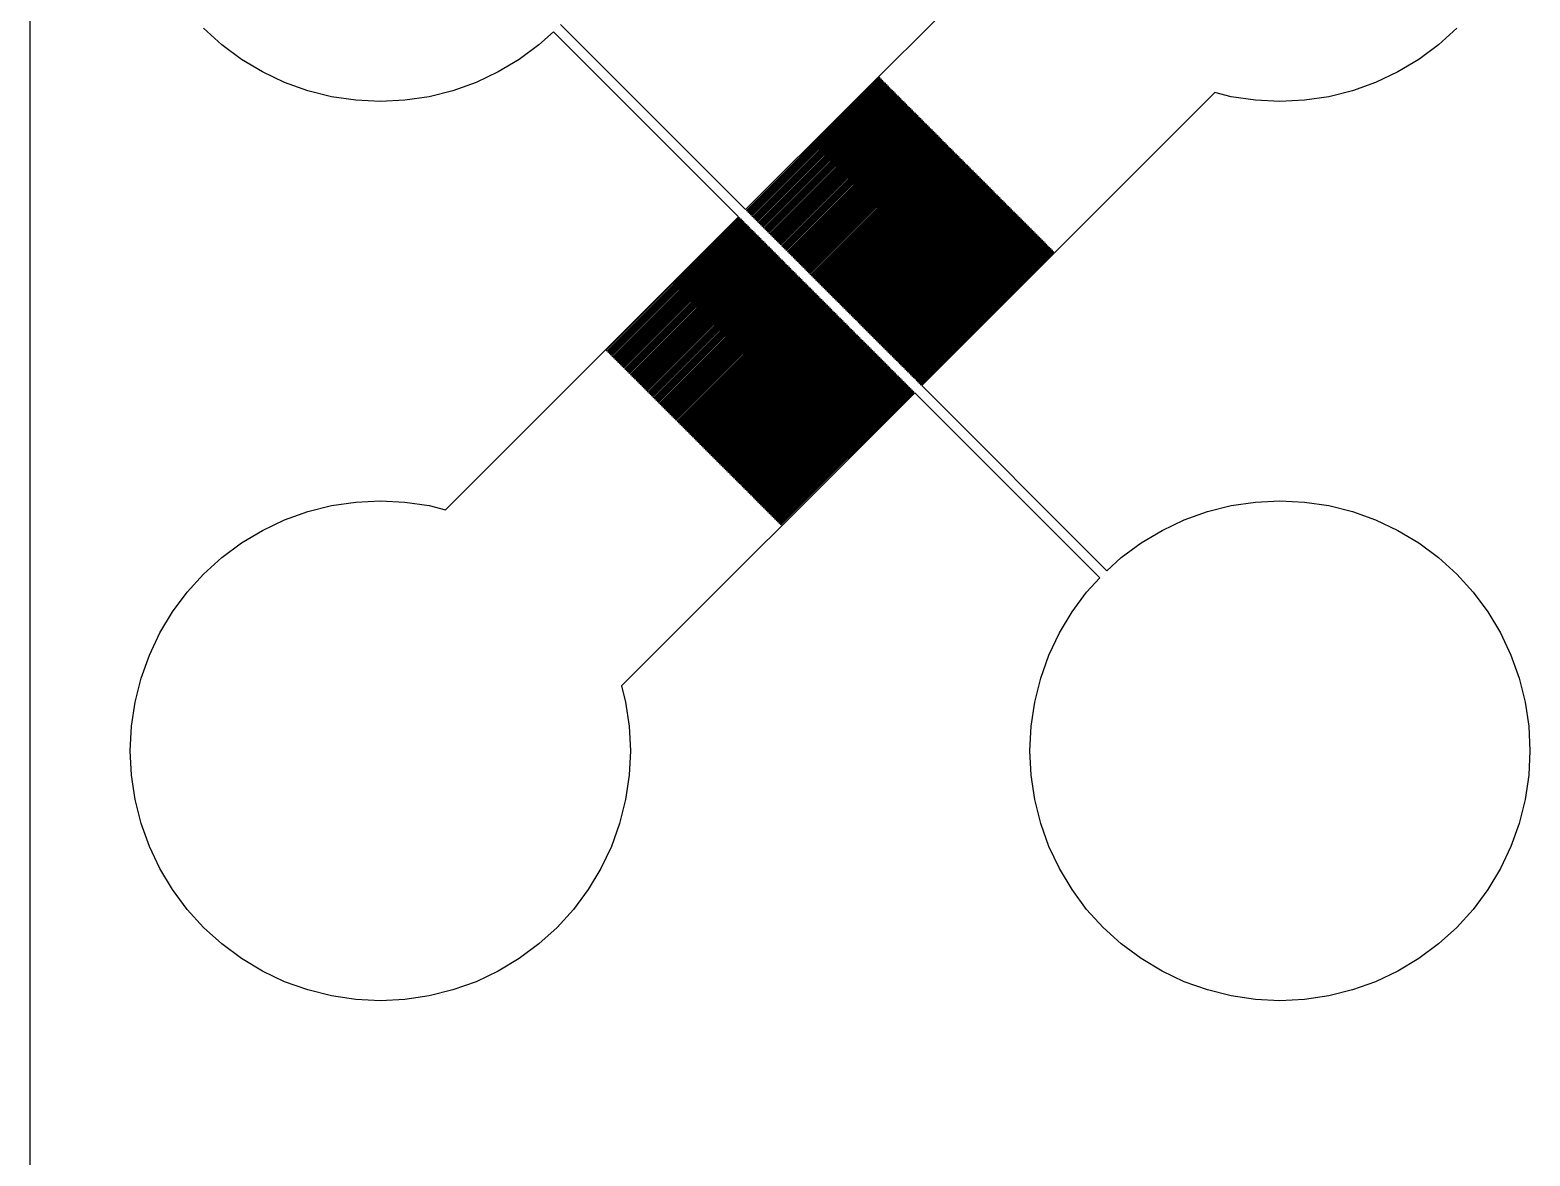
# Model space of a CAD drawing. Extents: x -16 to 132, y -40 to 113.
# Drawn here: x 1.02 to 16.36, y 37.27 to 48.79 of the extents above; entities that cross this region are included whole.
import ezdxf

# ---------------------------------------------------------------- set-up
doc = ezdxf.new("R2010")
doc.units = 0

msp = doc.modelspace()

# ---------------------------------------------------------------- linework, layer by layer
for p, q in [((1.0226, 72.6046), (1.0226, 1.0226)), ((8.33929, 46.9534), (11.3365, 49.9506)), ((2.98274, 48.6396), (2.79683, 48.8081)), ((6.37436, 48.7737), (6.22641, 48.6396)), ((8.267, 46.8811), (6.37436, 48.7737)), ((6.44667, 48.846), (8.33929, 46.9534)), ((15.6099, 48.8081), (15.424, 48.6396)), ((3.18425, 48.4902), (2.98274, 48.6396)), ((6.22641, 48.6396), (6.02489, 48.4902)), ((15.424, 48.6396), (15.2225, 48.4902)), ((3.39943, 48.3612), (3.18425, 48.4902)), ((6.02489, 48.4902), (5.80969, 48.3612)), ((15.2225, 48.4902), (15.0073, 48.3612)), ((3.62624, 48.2539), (3.39943, 48.3612)), ((5.80969, 48.3612), (5.58292, 48.2539)), ((15.0073, 48.3612), (14.7805, 48.2539)), ((3.86246, 48.1694), (3.62624, 48.2539)), ((4.1058, 48.1085), (3.86246, 48.1694)), ((5.34669, 48.1694), (5.10333, 48.1084)), ((5.58292, 48.2539), (5.34669, 48.1694)), ((9.70593, 48.3055), (8.34653, 46.9461)), ((8.35378, 46.9389), (9.71317, 48.2983)), ((9.72038, 48.2911), (8.36099, 46.9317)), ((8.36824, 46.9245), (9.72763, 48.2838)), ((9.73485, 48.2766), (8.37546, 46.9172)), ((8.38269, 46.91), (9.74208, 48.2694)), ((9.74931, 48.2621), (8.38992, 46.9028)), ((8.39716, 46.8955), (9.75655, 48.2549)), ((9.76376, 48.2477), (8.40437, 46.8883)), ((8.41162, 46.8811), (9.77101, 48.2405)), ((9.77823, 48.2332), (8.41884, 46.8739)), ((8.42607, 46.8666), (9.78546, 48.226)), ((9.79269, 48.2188), (8.4333, 46.8594)), ((8.44054, 46.8521), (9.79993, 48.2115)), ((9.80716, 48.2043), (8.44777, 46.8449)), ((8.455, 46.8377), (9.81438, 48.1971)), ((9.82162, 48.1898), (8.46222, 46.8305)), ((8.46947, 46.8232), (9.82886, 48.1826)), ((9.83609, 48.1754), (8.47668, 46.816)), ((8.48392, 46.8088), (9.84331, 48.1682)), ((9.85056, 48.1609), (8.49115, 46.8015)), ((9.71317, 48.2983), (9.70593, 48.3055)), ((9.72763, 48.2838), (9.72038, 48.2911)), ((9.74208, 48.2694), (9.73485, 48.2766)), ((9.75655, 48.2549), (9.74931, 48.2621)), ((9.77101, 48.2405), (9.76376, 48.2477)), ((9.78546, 48.226), (9.77823, 48.2332)), ((9.79993, 48.2115), (9.79269, 48.2188)), ((9.81438, 48.1971), (9.80716, 48.2043)), ((9.82886, 48.1826), (9.82162, 48.1898)), ((9.84331, 48.1682), (9.83609, 48.1754)), ((9.85777, 48.1537), (9.85056, 48.1609)), ((14.5443, 48.1694), (14.301, 48.1085)), ((14.7805, 48.2539), (14.5443, 48.1694)), ((4.35399, 48.0716), (4.1058, 48.1085)), ((4.60458, 48.0593), (4.35399, 48.0716)), ((4.85518, 48.0716), (4.60458, 48.0593)), ((5.10333, 48.1084), (4.85518, 48.0716)), ((8.49838, 46.7943), (9.85777, 48.1537)), ((9.86501, 48.1465), (8.50562, 46.7871)), ((8.51285, 46.7798), (9.87224, 48.1392)), ((9.87947, 48.132), (8.52008, 46.7726)), ((8.52731, 46.7654), (9.8867, 48.1248)), ((9.89394, 48.1175), (8.53455, 46.7581)), ((8.54176, 46.7509), (9.90115, 48.1103)), ((9.9084, 48.1031), (8.54901, 46.7437)), ((8.55623, 46.7365), (9.91562, 48.0959)), ((9.92285, 48.0886), (8.56346, 46.7292)), ((8.57069, 46.722), (9.93008, 48.0814)), ((9.93732, 48.0742), (8.57793, 46.7148)), ((8.58514, 46.7075), (9.94455, 48.0669)), ((9.95177, 48.0597), (8.59239, 46.7003)), ((8.59961, 46.6931), (9.95901, 48.0525)), ((9.96623, 48.0452), (8.60683, 46.6858)), ((8.61407, 46.6786), (9.97348, 48.038)), ((9.9807, 48.0308), (8.62129, 46.6714)), ((8.62854, 46.6641), (9.98795, 48.0235)), ((9.99516, 48.0163), (8.63577, 46.6569)), ((8.64301, 46.6497), (10.0024, 48.0091)), ((9.87224, 48.1392), (9.86501, 48.1465)), ((9.8867, 48.1248), (9.87947, 48.132)), ((9.90115, 48.1103), (9.89394, 48.1175)), ((9.91562, 48.0959), (9.9084, 48.1031)), ((9.93008, 48.0814), (9.92285, 48.0886)), ((9.94455, 48.0669), (9.93732, 48.0742)), ((9.95901, 48.0525), (9.95177, 48.0597)), ((9.97348, 48.038), (9.96623, 48.0452)), ((9.98795, 48.0235), (9.9807, 48.0308)), ((10.0024, 48.0091), (9.99516, 48.0163)), ((13.137, 48.1501), (10.1398, 45.1529)), ((13.3035, 48.1084), (13.137, 48.1501)), ((13.5516, 48.0716), (13.3035, 48.1084)), ((13.8022, 48.0593), (13.5516, 48.0716)), ((14.0528, 48.0716), (13.8022, 48.0593)), ((14.301, 48.1085), (14.0528, 48.0716)), ((10.0096, 48.0018), (8.65024, 46.6425)), ((8.65747, 46.6352), (10.0169, 47.9946)), ((10.0241, 47.9874), (8.66469, 46.628)), ((8.67194, 46.6208), (10.0313, 47.9801)), ((10.0385, 47.9729), (8.67915, 46.6135)), ((8.68639, 46.6063), (10.0458, 47.9657)), ((10.053, 47.9585), (8.69362, 46.5991)), ((8.70085, 46.5918), (10.0602, 47.9512)), ((10.0675, 47.944), (8.70808, 46.5846)), ((8.71532, 46.5774), (10.0747, 47.9368)), ((10.0819, 47.9296), (8.72253, 46.5701)), ((8.72978, 46.5629), (10.0892, 47.9223)), ((10.0964, 47.9151), (8.737, 46.5557)), ((8.74422, 46.5484), (10.1036, 47.9078)), ((10.1109, 47.9006), (8.75146, 46.5412)), ((8.75868, 46.534), (10.1181, 47.8934)), ((10.1253, 47.8862), (8.76593, 46.5268)), ((8.77315, 46.5195), (10.1326, 47.8789)), ((10.1398, 47.8717), (8.7804, 46.5123)), ((8.78761, 46.5051), (10.147, 47.8645)), ((10.1543, 47.8572), (8.79486, 46.4978)), ((8.80208, 46.4906), (10.1615, 47.85)), ((10.0169, 47.9946), (10.0096, 48.0018)), ((10.0313, 47.9801), (10.0241, 47.9874)), ((10.0458, 47.9657), (10.0385, 47.9729)), ((10.0602, 47.9512), (10.053, 47.9585)), ((10.0747, 47.9368), (10.0675, 47.944)), ((10.0892, 47.9223), (10.0819, 47.9296)), ((10.1036, 47.9078), (10.0964, 47.9151)), ((10.1181, 47.8934), (10.1109, 47.9006)), ((10.1326, 47.8789), (10.1253, 47.8862)), ((10.147, 47.8645), (10.1398, 47.8717)), ((10.1615, 47.85), (10.1543, 47.8572)), ((10.1687, 47.8428), (8.80933, 46.4834)), ((8.81654, 46.4762), (10.1759, 47.8355)), ((10.1832, 47.8283), (8.82378, 46.4689)), ((8.83101, 46.4617), (10.1904, 47.8211)), ((10.1976, 47.8138), (8.83824, 46.4545)), ((8.84546, 46.4472), (10.2048, 47.8066)), ((10.2121, 47.7994), (8.85271, 46.44)), ((8.85992, 46.4328), (10.2193, 47.7922)), ((10.2265, 47.7849), (8.86716, 46.4255)), ((8.87439, 46.4183), (10.2338, 47.7777)), ((10.241, 47.7705), (8.88161, 46.4111)), ((8.88885, 46.4038), (10.2482, 47.7632)), ((10.2555, 47.756), (8.89607, 46.3966)), ((8.90331, 46.3894), (10.2627, 47.7488)), ((10.2699, 47.7415), (8.91054, 46.3821)), ((8.91777, 46.3749), (10.2772, 47.7343)), ((10.2844, 47.7271), (8.925, 46.3677)), ((8.93224, 46.3604), (10.2916, 47.7198)), ((10.2989, 47.7126), (8.93947, 46.3532)), ((8.9467, 46.346), (10.3061, 47.7054)), ((10.3133, 47.6982), (8.95393, 46.3388)), ((10.1759, 47.8355), (10.1687, 47.8428)), ((10.1904, 47.8211), (10.1832, 47.8283)), ((10.2048, 47.8066), (10.1976, 47.8138)), ((10.2193, 47.7922), (10.2121, 47.7994)), ((10.2338, 47.7777), (10.2265, 47.7849)), ((10.2482, 47.7632), (10.241, 47.7705)), ((10.2627, 47.7488), (10.2555, 47.756)), ((10.2772, 47.7343), (10.2699, 47.7415)), ((10.2916, 47.7198), (10.2844, 47.7271)), ((10.3061, 47.7054), (10.2989, 47.7126)), ((10.3206, 47.6909), (10.3133, 47.6982)), ((8.96117, 46.3315), (10.3206, 47.6909)), ((10.3278, 47.6837), (8.96838, 46.3243)), ((8.97563, 46.3171), (10.335, 47.6765)), ((10.3422, 47.6692), (8.98285, 46.3098)), ((8.9901, 46.3026), (10.3495, 47.662)), ((10.3567, 47.6548), (8.99731, 46.2954)), ((9.00455, 46.2881), (10.3639, 47.6475)), ((10.3712, 47.6403), (9.01178, 46.2809)), ((9.019, 46.2737), (10.3784, 47.6331)), ((10.3856, 47.6259), (9.02623, 46.2664)), ((9.03346, 46.2592), (10.3929, 47.6186)), ((10.4001, 47.6114), (9.0407, 46.252)), ((9.04791, 46.2448), (10.4073, 47.6041)), ((10.4146, 47.5969), (9.05516, 46.2375)), ((9.06238, 46.2303), (10.4218, 47.5897)), ((10.429, 47.5824), (9.06963, 46.2231)), ((9.07686, 46.2158), (10.4362, 47.5752)), ((10.4435, 47.568), (9.08409, 46.2086)), ((9.09132, 46.2014), (10.4507, 47.5608)), ((10.4579, 47.5535), (9.09856, 46.1941)), ((9.10577, 46.1869), (10.4652, 47.5463)), ((10.335, 47.6765), (10.3278, 47.6837)), ((10.3495, 47.662), (10.3422, 47.6692)), ((10.3639, 47.6475), (10.3567, 47.6548)), ((10.3784, 47.6331), (10.3712, 47.6403)), ((10.3929, 47.6186), (10.3856, 47.6259)), ((10.4073, 47.6041), (10.4001, 47.6114)), ((10.4218, 47.5897), (10.4146, 47.5969)), ((10.4362, 47.5752), (10.429, 47.5824)), ((10.4507, 47.5608), (10.4435, 47.568)), ((10.4652, 47.5463), (10.4579, 47.5535)), ((10.4724, 47.5391), (9.11302, 46.1797)), ((9.12024, 46.1725), (10.4796, 47.5318)), ((10.4868, 47.5246), (9.12747, 46.1652)), ((9.1347, 46.158), (10.4941, 47.5174)), ((10.5013, 47.5101), (9.14194, 46.1508)), ((9.14915, 46.1435), (10.5085, 47.5029)), ((10.5158, 47.4957), (9.15639, 46.1363)), ((9.16362, 46.1291), (10.523, 47.4885)), ((10.5302, 47.4812), (9.17085, 46.1218)), ((9.17809, 46.1146), (10.5375, 47.474)), ((10.5447, 47.4668), (9.1853, 46.1074)), ((9.19255, 46.1001), (10.5519, 47.4595)), ((10.5592, 47.4523), (9.19977, 46.0929)), ((9.20702, 46.0857), (10.5664, 47.4451)), ((10.5736, 47.4378), (9.21423, 46.0784)), ((9.22148, 46.0712), (10.5809, 47.4306)), ((10.5881, 47.4234), (9.2287, 46.064)), ((9.23595, 46.0567), (10.5953, 47.4161)), ((10.6025, 47.4089), (9.24315, 46.0495)), ((9.2504, 46.0423), (10.6098, 47.4017)), ((10.617, 47.3945), (9.25761, 46.0351)), ((10.4796, 47.5318), (10.4724, 47.5391)), ((10.4941, 47.5174), (10.4868, 47.5246)), ((10.5085, 47.5029), (10.5013, 47.5101)), ((10.523, 47.4885), (10.5158, 47.4957)), ((10.5375, 47.474), (10.5302, 47.4812)), ((10.5519, 47.4595), (10.5447, 47.4668)), ((10.5664, 47.4451), (10.5592, 47.4523)), ((10.5809, 47.4306), (10.5736, 47.4378)), ((10.5953, 47.4161), (10.5881, 47.4234)), ((10.6098, 47.4017), (10.6025, 47.4089)), ((10.6242, 47.3872), (10.617, 47.3945)), ((9.26485, 46.0278), (10.6242, 47.3872)), ((10.6315, 47.38), (9.27208, 46.0206)), ((9.2793, 46.0134), (10.6387, 47.3728)), ((10.6459, 47.3655), (9.28653, 46.0061)), ((9.29376, 45.9989), (10.6532, 47.3583)), ((10.6604, 47.3511), (9.30099, 45.9917)), ((9.30823, 45.9845), (10.6676, 47.3438)), ((10.6749, 47.3366), (9.31546, 45.9772)), ((9.32269, 45.97), (10.6821, 47.3294)), ((10.6893, 47.3221), (9.32993, 45.9628)), ((9.33716, 45.9555), (10.6965, 47.3149)), ((10.7038, 47.3077), (9.34439, 45.9483)), ((9.35162, 45.9411), (10.711, 47.3005)), ((10.7182, 47.2932), (9.35886, 45.9338)), ((9.36607, 45.9266), (10.7255, 47.286)), ((10.7327, 47.2788), (9.37332, 45.9194)), ((9.38054, 45.9122), (10.7399, 47.2715)), ((10.7471, 47.2643), (9.38777, 45.9049)), ((9.395, 45.8977), (10.7544, 47.2571)), ((10.7616, 47.2498), (9.40224, 45.8905)), ((9.40945, 45.8832), (10.7688, 47.2426)), ((10.7761, 47.2354), (9.41669, 45.876)), ((10.6387, 47.3728), (10.6315, 47.38)), ((10.6532, 47.3583), (10.6459, 47.3655)), ((10.6676, 47.3438), (10.6604, 47.3511)), ((10.6821, 47.3294), (10.6749, 47.3366)), ((10.6965, 47.3149), (10.6893, 47.3221)), ((10.711, 47.3005), (10.7038, 47.3077)), ((10.7255, 47.286), (10.7182, 47.2932)), ((10.7399, 47.2715), (10.7327, 47.2788)), ((10.7544, 47.2571), (10.7471, 47.2643)), ((10.7688, 47.2426), (10.7616, 47.2498)), ((10.7833, 47.2282), (10.7761, 47.2354)), ((9.42392, 45.8688), (10.7833, 47.2282)), ((10.7905, 47.2209), (9.43115, 45.8615)), ((9.43839, 45.8543), (10.7978, 47.2137)), ((10.805, 47.2065), (9.4456, 45.8471)), ((9.45285, 45.8398), (10.8123, 47.1992)), ((10.8195, 47.192), (9.46007, 45.8326)), ((9.46732, 45.8254), (10.8267, 47.1848)), ((10.8339, 47.1775), (9.47453, 45.8181)), ((9.48178, 45.8109), (10.8412, 47.1703)), ((10.8484, 47.1631), (9.489, 45.8037)), ((9.49625, 45.7964), (10.8556, 47.1558)), ((10.8629, 47.1486), (9.50346, 45.7892)), ((9.51071, 45.782), (10.8701, 47.1414)), ((10.8773, 47.1342), (9.51793, 45.7748)), ((9.52516, 45.7675), (10.8845, 47.1269)), ((10.8918, 47.1197), (9.53239, 45.7603)), ((9.53963, 45.7531), (10.899, 47.1125)), ((10.9062, 47.1052), (9.54684, 45.7458)), ((9.55408, 45.7386), (10.9135, 47.098)), ((10.9207, 47.0908), (9.56131, 45.7314)), ((9.56853, 45.7241), (10.9279, 47.0835)), ((10.7978, 47.2137), (10.7905, 47.2209)), ((10.8123, 47.1992), (10.805, 47.2065)), ((10.8267, 47.1848), (10.8195, 47.192)), ((10.8412, 47.1703), (10.8339, 47.1775)), ((10.8556, 47.1558), (10.8484, 47.1631)), ((10.8701, 47.1414), (10.8629, 47.1486)), ((10.8845, 47.1269), (10.8773, 47.1342)), ((10.899, 47.1125), (10.8918, 47.1197)), ((10.9135, 47.098), (10.9062, 47.1052)), ((10.9279, 47.0835), (10.9207, 47.0908)), ((8.34653, 46.9461), (8.35378, 46.9389)), ((8.36099, 46.9317), (8.36824, 46.9245)), ((10.9352, 47.0763), (9.57578, 45.7169)), ((9.58299, 45.7097), (10.9424, 47.0691)), ((10.9496, 47.0618), (9.59023, 45.7025)), ((9.59746, 45.6952), (10.9569, 47.0546)), ((10.9641, 47.0474), (9.60471, 45.688)), ((9.61192, 45.6808), (10.9713, 47.0401)), ((10.9786, 47.0329), (9.61917, 45.6735)), ((9.62639, 45.6663), (10.9858, 47.0257)), ((10.993, 47.0184), (9.63364, 45.6591)), ((9.64085, 45.6518), (11.0002, 47.0112)), ((11.0075, 47.004), (9.64809, 45.6446)), ((9.65532, 45.6374), (11.0147, 46.9968)), ((11.0219, 46.9895), (9.66255, 45.6301)), ((9.66977, 45.6229), (11.0292, 46.9823)), ((11.0364, 46.9751), (9.67702, 45.6157)), ((9.68423, 45.6085), (11.0436, 46.9678)), ((11.0509, 46.9606), (9.69147, 45.6012)), ((9.6987, 45.594), (11.0581, 46.9534)), ((11.0653, 46.9462), (9.70592, 45.5867)), ((9.71317, 45.5795), (11.0726, 46.9389)), ((11.0798, 46.9317), (9.72038, 45.5723)), ((10.9424, 47.0691), (10.9352, 47.0763)), ((10.9569, 47.0546), (10.9496, 47.0618)), ((10.9713, 47.0401), (10.9641, 47.0474)), ((10.9858, 47.0257), (10.9786, 47.0329)), ((11.0002, 47.0112), (10.993, 47.0184)), ((11.0147, 46.9968), (11.0075, 47.004)), ((11.0292, 46.9823), (11.0219, 46.9895)), ((11.0436, 46.9678), (11.0364, 46.9751)), ((11.0581, 46.9534), (11.0509, 46.9606)), ((11.0726, 46.9389), (11.0653, 46.9462)), ((11.087, 46.9245), (11.0798, 46.9317)), ((5.26976, 43.8839), (8.267, 46.8811)), ((8.27425, 46.8738), (6.91486, 45.5145)), ((6.92207, 45.5072), (8.28146, 46.8666)), ((8.2887, 46.8594), (6.92931, 45.5)), ((6.93654, 45.4928), (8.29593, 46.8521)), ((8.30316, 46.8449), (6.94377, 45.4855)), ((6.95099, 45.4783), (8.31038, 46.8377)), ((8.31763, 46.8305), (6.95824, 45.4711)), ((6.96545, 45.4638), (8.32484, 46.8232)), ((8.33208, 46.816), (6.97269, 45.4566)), ((6.97992, 45.4494), (8.33931, 46.8088)), ((8.34653, 46.8015), (6.98715, 45.4422)), ((6.99437, 45.4349), (8.35376, 46.7943)), ((8.36099, 46.7871), (7.00162, 45.4277)), ((7.00883, 45.4205), (8.36823, 46.7799)), ((8.28146, 46.8666), (8.27425, 46.8738)), ((8.29593, 46.8521), (8.2887, 46.8594)), ((8.31038, 46.8377), (8.30316, 46.8449)), ((8.32484, 46.8232), (8.31763, 46.8305)), ((8.33931, 46.8088), (8.33208, 46.816)), ((8.35376, 46.7943), (8.34653, 46.8015)), ((8.36823, 46.7799), (8.36099, 46.7871)), ((8.37546, 46.9172), (8.38269, 46.91)), ((8.38992, 46.9028), (8.39716, 46.8955)), ((8.40437, 46.8883), (8.41162, 46.8811)), ((8.41884, 46.8739), (8.42607, 46.8666)), ((8.4333, 46.8594), (8.44054, 46.8521)), ((8.44777, 46.8449), (8.455, 46.8377)), ((8.46222, 46.8305), (8.46947, 46.8232)), ((8.47668, 46.816), (8.48392, 46.8088)), ((8.49115, 46.8015), (8.49838, 46.7943)), ((8.50562, 46.7871), (8.51285, 46.7798)), ((9.72762, 45.5651), (11.087, 46.9245)), ((11.0942, 46.9172), (9.73485, 45.5578)), ((9.74208, 45.5506), (11.1015, 46.91)), ((11.1087, 46.9028), (9.74931, 45.5434)), ((9.75655, 45.5361), (11.116, 46.8955)), ((11.1232, 46.8883), (9.76378, 45.5289)), ((9.77101, 45.5217), (11.1304, 46.8811)), ((11.1376, 46.8738), (9.77824, 45.5145)), ((9.78548, 45.5072), (11.1449, 46.8666)), ((11.1521, 46.8594), (9.79271, 45.5)), ((9.79994, 45.4928), (11.1593, 46.8521)), ((11.1665, 46.8449), (9.80716, 45.4855)), ((9.81439, 45.4783), (11.1738, 46.8377)), ((11.181, 46.8305), (9.82162, 45.4711)), ((9.82884, 45.4638), (11.1882, 46.8232)), ((11.1955, 46.816), (9.83609, 45.4566)), ((9.84331, 45.4494), (11.2027, 46.8088)), ((11.2099, 46.8015), (9.85054, 45.4421)), ((9.85777, 45.4349), (11.2172, 46.7943)), ((11.2244, 46.7871), (9.86501, 45.4277)), ((9.87224, 45.4204), (11.2316, 46.7798)), ((11.1015, 46.91), (11.0942, 46.9172)), ((11.116, 46.8955), (11.1087, 46.9028)), ((11.1304, 46.8811), (11.1232, 46.8883)), ((11.1449, 46.8666), (11.1376, 46.8738)), ((11.1593, 46.8521), (11.1521, 46.8594)), ((11.1738, 46.8377), (11.1665, 46.8449)), ((11.1882, 46.8232), (11.181, 46.8305)), ((11.2027, 46.8088), (11.1955, 46.816)), ((11.2172, 46.7943), (11.2099, 46.8015)), ((11.2316, 46.7798), (11.2244, 46.7871)), ((8.37546, 46.7726), (7.01607, 45.4132)), ((7.0233, 45.406), (8.38269, 46.7654)), ((8.38992, 46.7581), (7.03053, 45.3988)), ((7.03778, 45.3915), (8.39717, 46.7509)), ((8.40439, 46.7437), (7.045, 45.3843)), ((7.05223, 45.3771), (8.41162, 46.7365)), ((8.41885, 46.7292), (7.05946, 45.3698)), ((7.0667, 45.3626), (8.42609, 46.722)), ((8.4333, 46.7148), (7.07391, 45.3554)), ((7.08116, 45.3481), (8.44055, 46.7075)), ((8.44777, 46.7003), (7.08838, 45.3409)), ((7.09563, 45.3337), (8.45502, 46.6931)), ((8.46223, 46.6858), (7.10284, 45.3264)), ((7.11008, 45.3192), (8.46947, 46.6786)), ((8.4767, 46.6714), (7.11731, 45.312)), ((7.12454, 45.3048), (8.48392, 46.6642)), ((8.49115, 46.6569), (7.13176, 45.2975)), ((7.13899, 45.2903), (8.49838, 46.6497)), ((8.50562, 46.6425), (7.14622, 45.2831)), ((7.15346, 45.2758), (8.51285, 46.6352)), ((8.52008, 46.628), (7.16069, 45.2686)), ((8.38269, 46.7654), (8.37546, 46.7726)), ((8.39717, 46.7509), (8.38992, 46.7581)), ((8.41162, 46.7365), (8.40439, 46.7437)), ((8.42609, 46.722), (8.41885, 46.7292)), ((8.44055, 46.7075), (8.4333, 46.7148)), ((8.45502, 46.6931), (8.44777, 46.7003)), ((8.46947, 46.6786), (8.46223, 46.6858)), ((8.48392, 46.6642), (8.4767, 46.6714)), ((8.49838, 46.6497), (8.49115, 46.6569)), ((8.51285, 46.6352), (8.50562, 46.6425)), ((8.52008, 46.7726), (8.52731, 46.7654)), ((8.52731, 46.6208), (8.52008, 46.628)), ((8.53455, 46.7581), (8.54176, 46.7509)), ((8.54901, 46.7437), (8.55623, 46.7365)), ((8.56346, 46.7292), (8.57069, 46.722)), ((8.57793, 46.7148), (8.58514, 46.7075)), ((8.59239, 46.7003), (8.59961, 46.6931)), ((8.60683, 46.6858), (8.61407, 46.6786)), ((8.62129, 46.6714), (8.62854, 46.6641)), ((8.63577, 46.6569), (8.64301, 46.6497)), ((8.65024, 46.6425), (8.65747, 46.6352)), ((8.66469, 46.628), (8.67194, 46.6208)), ((11.2389, 46.7726), (9.87947, 45.4132)), ((9.88669, 45.406), (11.2461, 46.7654)), ((11.2533, 46.7581), (9.89394, 45.3987)), ((9.90115, 45.3915), (11.2606, 46.7509)), ((11.2678, 46.7437), (9.9084, 45.3843)), ((9.91562, 45.3771), (11.275, 46.7365)), ((11.2822, 46.7292), (9.92287, 45.3698)), ((9.93008, 45.3626), (11.2895, 46.722)), ((11.2967, 46.7148), (9.93733, 45.3554)), ((9.94455, 45.3481), (11.3039, 46.7075)), ((11.3112, 46.7003), (9.95177, 45.3409)), ((9.95901, 45.3337), (11.3184, 46.6931)), ((11.3256, 46.6858), (9.96623, 45.3264)), ((9.97348, 45.3192), (11.3329, 46.6786)), ((11.3401, 46.6714), (9.9807, 45.312)), ((9.98793, 45.3047), (11.3473, 46.6642)), ((11.3546, 46.6569), (9.99516, 45.2975)), ((10.0024, 45.2903), (11.3618, 46.6497)), ((11.369, 46.6425), (10.0096, 45.2831)), ((10.0169, 45.2758), (11.3763, 46.6352)), ((11.3835, 46.628), (10.0241, 45.2686)), ((11.2461, 46.7654), (11.2389, 46.7726)), ((11.2606, 46.7509), (11.2533, 46.7581)), ((11.275, 46.7365), (11.2678, 46.7437)), ((11.2895, 46.722), (11.2822, 46.7292)), ((11.3039, 46.7075), (11.2967, 46.7148)), ((11.3184, 46.6931), (11.3112, 46.7003)), ((11.3329, 46.6786), (11.3256, 46.6858)), ((11.3473, 46.6642), (11.3401, 46.6714)), ((11.3618, 46.6497), (11.3546, 46.6569)), ((11.3763, 46.6352), (11.369, 46.6425)), ((11.3907, 46.6208), (11.3835, 46.628)), ((7.16792, 45.2614), (8.52731, 46.6208)), ((8.53455, 46.6135), (7.17516, 45.2542)), ((7.18239, 45.2469), (8.54178, 46.6063)), ((8.54901, 46.5991), (7.18962, 45.2397)), ((7.19685, 45.2324), (8.55624, 46.5918)), ((8.56348, 46.5846), (7.20409, 45.2252)), ((7.2113, 45.218), (8.57069, 46.5774)), ((8.57794, 46.5701), (7.21855, 45.2108)), ((7.22577, 45.2035), (8.58516, 46.5629)), ((8.59239, 46.5557), (7.233, 45.1963)), ((7.24023, 45.1891), (8.59962, 46.5484)), ((8.60686, 46.5412), (7.24747, 45.1818)), ((7.25468, 45.1746), (8.61407, 46.534)), ((8.62131, 46.5268), (7.26193, 45.1674)), ((7.26915, 45.1602), (8.62854, 46.5195)), ((8.63577, 46.5123), (7.27638, 45.1529)), ((7.28362, 45.1457), (8.64301, 46.5051)), ((8.65022, 46.4978), (7.29083, 45.1385)), ((7.29808, 45.1312), (8.65747, 46.4906)), ((8.66469, 46.4834), (7.3053, 45.124)), ((7.31255, 45.1168), (8.67194, 46.4762)), ((8.67915, 46.4689), (7.31976, 45.1095)), ((8.54178, 46.6063), (8.53455, 46.6135)), ((8.55624, 46.5918), (8.54901, 46.5991)), ((8.57069, 46.5774), (8.56348, 46.5846)), ((8.58516, 46.5629), (8.57794, 46.5701)), ((8.59962, 46.5484), (8.59239, 46.5557)), ((8.61407, 46.534), (8.60686, 46.5412)), ((8.62854, 46.5195), (8.62131, 46.5268)), ((8.64301, 46.5051), (8.63577, 46.5123)), ((8.65747, 46.4906), (8.65022, 46.4978)), ((8.67194, 46.4762), (8.66469, 46.4834)), ((8.67915, 46.6135), (8.68639, 46.6063)), ((8.6864, 46.4617), (8.67915, 46.4689)), ((8.69362, 46.5991), (8.70085, 46.5918)), ((8.70808, 46.5846), (8.71532, 46.5774)), ((8.72253, 46.5701), (8.72978, 46.5629)), ((8.737, 46.5557), (8.74422, 46.5484)), ((8.75146, 46.5412), (8.75868, 46.534)), ((8.76593, 46.5268), (8.77315, 46.5195)), ((8.7804, 46.5123), (8.78761, 46.5051)), ((8.79486, 46.4978), (8.80208, 46.4906)), ((8.80933, 46.4834), (8.81654, 46.4762)), ((8.82378, 46.4689), (8.83101, 46.4617)), ((10.0313, 45.2614), (11.3907, 46.6208)), ((11.3979, 46.6135), (10.0385, 45.2541)), ((10.0458, 45.2469), (11.4052, 46.6063)), ((11.4124, 46.5991), (10.053, 45.2397)), ((10.0603, 45.2324), (11.4196, 46.5918)), ((11.4269, 46.5846), (10.0675, 45.2252)), ((10.0747, 45.218), (11.4341, 46.5774)), ((11.4413, 46.5701), (10.0819, 45.2108)), ((10.0892, 45.2035), (11.4485, 46.5629)), ((11.4558, 46.5557), (10.0964, 45.1963)), ((10.1036, 45.1891), (11.463, 46.5484)), ((11.4702, 46.5412), (10.1109, 45.1818)), ((10.1181, 45.1746), (11.4775, 46.534)), ((11.4847, 46.5268), (10.1253, 45.1674)), ((10.1325, 45.1601), (11.4919, 46.5195)), ((11.4052, 46.6063), (11.3979, 46.6135)), ((11.4196, 46.5918), (11.4124, 46.5991)), ((11.4341, 46.5774), (11.4269, 46.5846)), ((11.4485, 46.5629), (11.4413, 46.5701)), ((11.463, 46.5484), (11.4558, 46.5557)), ((11.4775, 46.534), (11.4702, 46.5412)), ((11.4919, 46.5195), (11.4847, 46.5268)), ((7.32701, 45.1023), (8.6864, 46.4617)), ((8.69362, 46.4545), (7.33423, 45.0951)), ((7.34148, 45.0878), (8.70087, 46.4472)), ((8.70808, 46.44), (7.34869, 45.0806)), ((7.35593, 45.0734), (8.71532, 46.4328)), ((8.72255, 46.4255), (7.36316, 45.0661)), ((7.37039, 45.0589), (8.72978, 46.4183)), ((8.73701, 46.4111), (7.37762, 45.0517)), ((7.38486, 45.0444), (8.74423, 46.4038)), ((8.75146, 46.3966), (7.39207, 45.0372)), ((7.39932, 45.03), (8.7587, 46.3894)), ((8.76593, 46.3821), (7.40654, 45.0228)), ((7.41376, 45.0155), (8.77315, 46.3749)), ((8.7804, 46.3677), (7.42101, 45.0083)), ((7.42822, 45.0011), (8.78761, 46.3605)), ((8.79485, 46.3532), (7.43546, 44.9939)), ((7.44269, 44.9866), (8.80208, 46.346)), ((8.80931, 46.3388), (7.44992, 44.9794)), ((7.45715, 44.9721), (8.81654, 46.3315)), ((8.82378, 46.3243), (7.46439, 44.9649)), ((7.47162, 44.9577), (8.83101, 46.3171)), ((8.70087, 46.4472), (8.69362, 46.4545)), ((8.71532, 46.4328), (8.70808, 46.44)), ((8.72978, 46.4183), (8.72255, 46.4255)), ((8.74423, 46.4038), (8.73701, 46.4111)), ((8.7587, 46.3894), (8.75146, 46.3966)), ((8.77315, 46.3749), (8.76593, 46.3821)), ((8.78761, 46.3605), (8.7804, 46.3677)), ((8.80208, 46.346), (8.79485, 46.3532)), ((8.81654, 46.3315), (8.80931, 46.3388)), ((8.83101, 46.3171), (8.82378, 46.3243)), ((8.83824, 46.4545), (8.84546, 46.4472)), ((8.85271, 46.44), (8.85992, 46.4328)), ((8.86716, 46.4255), (8.87439, 46.4183)), ((8.88161, 46.4111), (8.88885, 46.4038)), ((8.89607, 46.3966), (8.90331, 46.3894)), ((8.91054, 46.3821), (8.91777, 46.3749)), ((8.925, 46.3677), (8.93224, 46.3604)), ((8.93947, 46.3532), (8.9467, 46.346)), ((8.95393, 46.3388), (8.96117, 46.3315)), ((8.96838, 46.3243), (8.97563, 46.3171)), ((8.83826, 46.3098), (7.47887, 44.9505)), ((7.48608, 44.9432), (8.84547, 46.3026)), ((8.85271, 46.2954), (7.49332, 44.936)), ((7.50055, 44.9287), (8.85994, 46.2881)), ((8.86717, 46.2809), (7.50778, 44.9215)), ((7.515, 44.9143), (8.87439, 46.2737)), ((8.88162, 46.2664), (7.52225, 44.9071)), ((7.52946, 44.8998), (8.88885, 46.2592)), ((8.89607, 46.252), (7.5367, 44.8926)), ((7.54393, 44.8854), (8.90332, 46.2448)), ((8.91054, 46.2375), (7.55115, 44.8781)), ((7.5584, 44.8709), (8.91779, 46.2303)), ((8.925, 46.2231), (7.56561, 44.8637)), ((7.57285, 44.8565), (8.93224, 46.2159)), ((8.93947, 46.2086), (7.58008, 44.8492)), ((7.58731, 44.842), (8.9467, 46.2014)), ((8.95393, 46.1942), (7.59454, 44.8348)), ((7.60178, 44.8275), (8.96117, 46.1869)), ((8.9684, 46.1797), (7.60901, 44.8203)), ((7.61624, 44.8131), (8.97563, 46.1725)), ((8.98286, 46.1652), (7.62347, 44.8058)), ((8.84547, 46.3026), (8.83826, 46.3098)), ((8.85994, 46.2881), (8.85271, 46.2954)), ((8.87439, 46.2737), (8.86717, 46.2809)), ((8.88885, 46.2592), (8.88162, 46.2664)), ((8.90332, 46.2448), (8.89607, 46.252)), ((8.91779, 46.2303), (8.91054, 46.2375)), ((8.93224, 46.2159), (8.925, 46.2231)), ((8.9467, 46.2014), (8.93947, 46.2086)), ((8.96117, 46.1869), (8.95393, 46.1942)), ((8.97563, 46.1725), (8.9684, 46.1797)), ((8.98285, 46.3098), (8.9901, 46.3026)), ((8.9901, 46.158), (8.98286, 46.1652)), ((8.99731, 46.2954), (9.00455, 46.2881)), ((9.01178, 46.2809), (9.019, 46.2737)), ((9.02623, 46.2664), (9.03346, 46.2592)), ((9.0407, 46.252), (9.04791, 46.2448)), ((9.05516, 46.2375), (9.06238, 46.2303)), ((9.06963, 46.2231), (9.07686, 46.2158)), ((9.08409, 46.2086), (9.09132, 46.2014)), ((9.09856, 46.1941), (9.10577, 46.1869)), ((9.11302, 46.1797), (9.12024, 46.1725)), ((9.12747, 46.1652), (9.1347, 46.158)), ((7.63071, 44.7986), (8.9901, 46.158)), ((8.99733, 46.1507), (7.63794, 44.7914)), ((7.64517, 44.7841), (9.00456, 46.1435)), ((9.01178, 46.1363), (7.65239, 44.7769)), ((7.65964, 44.7697), (9.01901, 46.1291)), ((9.02625, 46.1218), (7.66685, 44.7625)), ((7.67407, 44.7552), (9.03346, 46.1146)), ((9.04071, 46.1074), (7.68132, 44.748)), ((7.68854, 44.7408), (9.04793, 46.1001)), ((9.05516, 46.0929), (7.69577, 44.7335)), ((7.703, 44.7263), (9.06239, 46.0857)), ((9.06963, 46.0785), (7.71024, 44.7191)), ((7.71745, 44.7118), (9.07684, 46.0712)), ((9.08409, 46.064), (7.7247, 44.7046)), ((7.73192, 44.6974), (9.09131, 46.0568)), ((9.09856, 46.0495), (7.73917, 44.6901)), ((7.74638, 44.6829), (9.10577, 46.0423)), ((9.11302, 46.0351), (7.75363, 44.6757)), ((7.76085, 44.6684), (9.12024, 46.0278)), ((9.12749, 46.0206), (7.7681, 44.6612)), ((7.77531, 44.654), (9.1347, 46.0134)), ((9.00456, 46.1435), (8.99733, 46.1507)), ((9.01901, 46.1291), (9.01178, 46.1363)), ((9.03346, 46.1146), (9.02625, 46.1218)), ((9.04793, 46.1001), (9.04071, 46.1074)), ((9.06239, 46.0857), (9.05516, 46.0929)), ((9.07684, 46.0712), (9.06963, 46.0785)), ((9.09131, 46.0568), (9.08409, 46.064)), ((9.10577, 46.0423), (9.09856, 46.0495)), ((9.12024, 46.0278), (9.11302, 46.0351)), ((9.1347, 46.0134), (9.12749, 46.0206)), ((9.14194, 46.1508), (9.14915, 46.1435)), ((9.15639, 46.1363), (9.16362, 46.1291)), ((9.17085, 46.1218), (9.17809, 46.1146)), ((9.1853, 46.1074), (9.19255, 46.1001)), ((9.19977, 46.0929), (9.20702, 46.0857)), ((9.21423, 46.0784), (9.22148, 46.0712)), ((9.2287, 46.064), (9.23595, 46.0567)), ((9.24315, 46.0495), (9.2504, 46.0423)), ((9.25761, 46.0351), (9.26485, 46.0278)), ((9.27208, 46.0206), (9.2793, 46.0134)), ((9.14195, 46.0061), (7.78256, 44.6467)), ((7.78978, 44.6395), (9.14917, 45.9989)), ((9.15639, 45.9917), (7.79701, 44.6323)), ((7.80424, 44.6251), (9.16364, 45.9844)), ((9.17084, 45.9772), (7.81145, 44.6178)), ((7.8187, 44.6106), (9.17809, 45.97)), ((9.1853, 45.9628), (7.82591, 44.6034)), ((7.83315, 44.5962), (9.19254, 45.9556)), ((9.19977, 45.9483), (7.84038, 44.5889)), ((7.84761, 44.5817), (9.207, 45.9411)), ((9.21423, 45.9338), (7.85484, 44.5744)), ((7.86208, 44.5672), (9.22147, 45.9266)), ((9.2287, 45.9194), (7.86931, 44.56)), ((7.87654, 44.5528), (9.23593, 45.9122)), ((9.24316, 45.9049), (7.88377, 44.5455)), ((7.89101, 44.5383), (9.2504, 45.8977)), ((9.25763, 45.8904), (7.89824, 44.5311)), ((7.90547, 44.5238), (9.26486, 45.8832)), ((9.27208, 45.876), (7.91269, 44.5166)), ((7.91994, 44.5094), (9.27931, 45.8688)), ((9.28654, 45.8615), (7.92715, 44.5022)), ((9.14917, 45.9989), (9.14195, 46.0061)), ((9.16364, 45.9844), (9.15639, 45.9917)), ((9.17809, 45.97), (9.17084, 45.9772)), ((9.19254, 45.9556), (9.1853, 45.9628)), ((9.207, 45.9411), (9.19977, 45.9483)), ((9.22147, 45.9266), (9.21423, 45.9338)), ((9.23593, 45.9122), (9.2287, 45.9194)), ((9.2504, 45.8977), (9.24316, 45.9049)), ((9.26486, 45.8832), (9.25763, 45.8904)), ((9.27931, 45.8688), (9.27208, 45.876)), ((9.28653, 46.0061), (9.29376, 45.9989)), ((9.29376, 45.8543), (9.28654, 45.8615)), ((9.30099, 45.9917), (9.30823, 45.9845)), ((9.31546, 45.9772), (9.32269, 45.97)), ((9.32993, 45.9628), (9.33716, 45.9555)), ((9.34439, 45.9483), (9.35162, 45.9411)), ((9.35886, 45.9338), (9.36607, 45.9266)), ((9.37332, 45.9194), (9.38054, 45.9122)), ((9.38777, 45.9049), (9.395, 45.8977)), ((9.40224, 45.8905), (9.40945, 45.8832)), ((9.41669, 45.876), (9.42392, 45.8688)), ((9.43115, 45.8615), (9.43839, 45.8543)), ((7.93439, 44.4949), (9.29376, 45.8543)), ((9.30101, 45.8471), (7.94162, 44.4877)), ((7.94884, 44.4805), (9.30823, 45.8398)), ((9.31546, 45.8326), (7.95607, 44.4732)), ((7.9633, 44.466), (9.32269, 45.8254)), ((9.32993, 45.8182), (7.97054, 44.4588)), ((7.97775, 44.4515), (9.33714, 45.8109)), ((9.34439, 45.8037), (7.985, 44.4443)), ((7.99222, 44.4371), (9.35161, 45.7965)), ((9.35886, 45.7892), (7.99947, 44.4298)), ((8.00668, 44.4226), (9.36607, 45.782)), ((9.37332, 45.7748), (8.01393, 44.4154)), ((8.02116, 44.4081), (9.38055, 45.7675)), ((9.38779, 45.7603), (8.0284, 44.4009)), ((8.03561, 44.3937), (9.395, 45.7531)), ((9.40225, 45.7458), (8.04286, 44.3864)), ((8.05008, 44.3792), (9.40947, 45.7386)), ((9.41669, 45.7314), (8.05731, 44.372)), ((8.06454, 44.3648), (9.42393, 45.7241)), ((9.43115, 45.7169), (8.07178, 44.3575)), ((8.07901, 44.3503), (9.4384, 45.7097)), ((9.44562, 45.7025), (8.08623, 44.3431)), ((9.30823, 45.8398), (9.30101, 45.8471)), ((9.32269, 45.8254), (9.31546, 45.8326)), ((9.33714, 45.8109), (9.32993, 45.8182)), ((9.35161, 45.7965), (9.34439, 45.8037)), ((9.36607, 45.782), (9.35886, 45.7892)), ((9.38055, 45.7675), (9.37332, 45.7748)), ((9.395, 45.7531), (9.38779, 45.7603)), ((9.40947, 45.7386), (9.40225, 45.7458)), ((9.42393, 45.7241), (9.41669, 45.7314)), ((9.4384, 45.7097), (9.43115, 45.7169)), ((9.4456, 45.8471), (9.45285, 45.8398)), ((9.45285, 45.6952), (9.44562, 45.7025)), ((9.46007, 45.8326), (9.46732, 45.8254)), ((9.47453, 45.8181), (9.48178, 45.8109)), ((9.489, 45.8037), (9.49625, 45.7964)), ((9.50346, 45.7892), (9.51071, 45.782)), ((9.51793, 45.7748), (9.52516, 45.7675)), ((9.53239, 45.7603), (9.53963, 45.7531)), ((9.54684, 45.7458), (9.55408, 45.7386)), ((9.56131, 45.7314), (9.56853, 45.7241)), ((9.57578, 45.7169), (9.58299, 45.7097)), ((9.59023, 45.7025), (9.59746, 45.6952)), ((8.09346, 44.3358), (9.45285, 45.6952)), ((9.46008, 45.688), (8.10069, 44.3286)), ((8.10793, 44.3214), (9.46732, 45.6808)), ((9.47453, 45.6735), (8.11514, 44.3141)), ((8.12239, 44.3069), (9.48178, 45.6663)), ((9.489, 45.6591), (8.12961, 44.2997)), ((8.13686, 44.2925), (9.49625, 45.6519)), ((9.50346, 45.6446), (8.14407, 44.2852)), ((8.15132, 44.278), (9.51071, 45.6374)), ((9.51793, 45.6301), (8.15854, 44.2708)), ((8.16579, 44.2635), (9.52518, 45.6229)), ((9.53239, 45.6157), (8.173, 44.2563)), ((8.18025, 44.2491), (9.53964, 45.6084)), ((9.54686, 45.6012), (8.18747, 44.2418)), ((8.1947, 44.2346), (9.55408, 45.594)), ((9.56133, 45.5867), (8.20193, 44.2274)), ((8.20915, 44.2201), (9.56854, 45.5795)), ((9.57578, 45.5723), (8.21638, 44.2129)), ((8.22362, 44.2057), (9.58301, 45.5651)), ((9.59024, 45.5578), (8.23085, 44.1985)), ((8.23807, 44.1912), (9.59746, 45.5506)), ((9.46732, 45.6808), (9.46008, 45.688)), ((9.48178, 45.6663), (9.47453, 45.6735)), ((9.49625, 45.6519), (9.489, 45.6591)), ((9.51071, 45.6374), (9.50346, 45.6446)), ((9.52518, 45.6229), (9.51793, 45.6301)), ((9.53964, 45.6084), (9.53239, 45.6157)), ((9.55408, 45.594), (9.54686, 45.6012)), ((9.56854, 45.5795), (9.56133, 45.5867)), ((9.58301, 45.5651), (9.57578, 45.5723)), ((9.59746, 45.5506), (9.59024, 45.5578)), ((9.60471, 45.688), (9.61192, 45.6808)), ((9.61917, 45.6735), (9.62639, 45.6663)), ((9.63364, 45.6591), (9.64085, 45.6518)), ((9.64809, 45.6446), (9.65532, 45.6374)), ((9.66255, 45.6301), (9.66977, 45.6229)), ((9.67702, 45.6157), (9.68423, 45.6085)), ((9.69147, 45.6012), (9.6987, 45.594)), ((9.70592, 45.5867), (9.71317, 45.5795)), ((9.72038, 45.5723), (9.72762, 45.5651)), ((9.73485, 45.5578), (9.74208, 45.5506)), ((6.91486, 45.5145), (6.92207, 45.5072)), ((6.92931, 45.5), (6.93654, 45.4928)), ((6.94377, 45.4855), (6.95099, 45.4783)), ((6.95824, 45.4711), (6.96545, 45.4638)), ((6.97269, 45.4566), (6.97992, 45.4494)), ((6.98715, 45.4422), (6.99437, 45.4349)), ((7.00162, 45.4277), (7.00883, 45.4205)), ((7.01607, 45.4132), (7.0233, 45.406)), ((7.03053, 45.3988), (7.03778, 45.3915)), ((9.60471, 45.5434), (8.24532, 44.184)), ((8.25253, 44.1768), (9.61192, 45.5361)), ((9.61917, 45.5289), (8.25978, 44.1695)), ((8.267, 44.1623), (9.62639, 45.5217)), ((9.63362, 45.5145), (8.27423, 44.1551)), ((8.28146, 44.1478), (9.64085, 45.5072)), ((9.64809, 45.5), (8.2887, 44.1406)), ((8.29593, 44.1334), (9.65532, 45.4928)), ((9.66255, 45.4855), (8.30316, 44.1261)), ((8.31039, 44.1189), (9.66978, 45.4783)), ((9.67702, 45.4711), (8.31763, 44.1117)), ((8.32486, 44.1044), (9.68425, 45.4638)), ((9.69147, 45.4566), (8.33209, 44.0972)), ((8.33931, 44.09), (9.6987, 45.4494)), ((9.70593, 45.4421), (8.34654, 44.0827)), ((8.35378, 44.0755), (9.71317, 45.4349)), ((9.7204, 45.4277), (8.36101, 44.0683)), ((8.36824, 44.0611), (9.72763, 45.4205)), ((9.73485, 45.4132), (8.37546, 44.0538)), ((8.38271, 44.0466), (9.7421, 45.406)), ((9.74931, 45.3988), (8.38992, 44.0394)), ((9.61192, 45.5361), (9.60471, 45.5434)), ((9.62639, 45.5217), (9.61917, 45.5289)), ((9.64085, 45.5072), (9.63362, 45.5145)), ((9.65532, 45.4928), (9.64809, 45.5)), ((9.66978, 45.4783), (9.66255, 45.4855)), ((9.68425, 45.4638), (9.67702, 45.4711)), ((9.6987, 45.4494), (9.69147, 45.4566)), ((9.71317, 45.4349), (9.70593, 45.4421)), ((9.72763, 45.4205), (9.7204, 45.4277)), ((9.7421, 45.406), (9.73485, 45.4132)), ((9.74931, 45.5434), (9.75655, 45.5361)), ((9.75655, 45.3915), (9.74931, 45.3988)), ((9.76378, 45.5289), (9.77101, 45.5217)), ((9.77824, 45.5145), (9.78548, 45.5072)), ((9.79271, 45.5), (9.79994, 45.4928)), ((9.80716, 45.4855), (9.81439, 45.4783)), ((9.82162, 45.4711), (9.82884, 45.4638)), ((9.83609, 45.4566), (9.84331, 45.4494)), ((9.85054, 45.4421), (9.85777, 45.4349)), ((9.86501, 45.4277), (9.87224, 45.4204)), ((9.87947, 45.4132), (9.88669, 45.406)), ((9.89394, 45.3987), (9.90115, 45.3915)), ((7.045, 45.3843), (7.05223, 45.3771)), ((7.05946, 45.3698), (7.0667, 45.3626)), ((7.07391, 45.3554), (7.08116, 45.3481)), ((7.08838, 45.3409), (7.09563, 45.3337)), ((7.10284, 45.3264), (7.11008, 45.3192)), ((7.11731, 45.312), (7.12454, 45.3048)), ((7.13176, 45.2975), (7.13899, 45.2903)), ((7.14622, 45.2831), (7.15346, 45.2758)), ((7.16069, 45.2686), (7.16792, 45.2614)), ((7.17516, 45.2542), (7.18239, 45.2469)), ((8.39716, 44.0322), (9.75655, 45.3915)), ((9.76378, 45.3843), (8.40439, 44.0249)), ((8.41162, 44.0177), (9.77101, 45.3771)), ((9.77823, 45.3698), (8.41884, 44.0105)), ((8.42609, 44.0032), (9.78548, 45.3626)), ((9.79269, 45.3554), (8.4333, 43.996)), ((8.44055, 43.9888), (9.79994, 45.3481)), ((9.80717, 45.3409), (8.44778, 43.9815)), ((8.45502, 43.9743), (9.81439, 45.3337)), ((9.82164, 45.3264), (8.46225, 43.9671)), ((8.46948, 43.9598), (9.82886, 45.3192)), ((9.83609, 45.312), (8.4767, 43.9526)), ((8.48393, 43.9454), (9.84332, 45.3047)), ((9.85056, 45.2975), (8.49117, 43.9381)), ((8.49838, 43.9309), (9.85777, 45.2903)), ((9.86502, 45.2831), (8.50563, 43.9237)), ((8.51285, 43.9164), (9.87224, 45.2758)), ((9.87947, 45.2686), (8.52008, 43.9092)), ((8.52731, 43.902), (9.8867, 45.2614)), ((9.89394, 45.2542), (8.53455, 43.8948)), ((8.54178, 43.8875), (9.90117, 45.2469)), ((9.77101, 45.3771), (9.76378, 45.3843)), ((9.78548, 45.3626), (9.77823, 45.3698)), ((9.79994, 45.3481), (9.79269, 45.3554)), ((9.81439, 45.3337), (9.80717, 45.3409)), ((9.82886, 45.3192), (9.82164, 45.3264)), ((9.84332, 45.3047), (9.83609, 45.312)), ((9.85777, 45.2903), (9.85056, 45.2975)), ((9.87224, 45.2758), (9.86502, 45.2831)), ((9.8867, 45.2614), (9.87947, 45.2686)), ((9.90117, 45.2469), (9.89394, 45.2542)), ((9.9084, 45.3843), (9.91562, 45.3771)), ((9.92287, 45.3698), (9.93008, 45.3626)), ((9.93733, 45.3554), (9.94455, 45.3481)), ((9.95177, 45.3409), (9.95901, 45.3337)), ((9.96623, 45.3264), (9.97348, 45.3192)), ((9.9807, 45.312), (9.98793, 45.3047)), ((9.99516, 45.2975), (10.0024, 45.2903)), ((10.0096, 45.2831), (10.0169, 45.2758)), ((10.0241, 45.2686), (10.0313, 45.2614)), ((10.0385, 45.2541), (10.0458, 45.2469)), ((7.18962, 45.2397), (7.19685, 45.2324)), ((7.20409, 45.2252), (7.2113, 45.218)), ((7.21855, 45.2108), (7.22577, 45.2035)), ((7.233, 45.1963), (7.24023, 45.1891)), ((7.24747, 45.1818), (7.25468, 45.1746)), ((7.26193, 45.1674), (7.26915, 45.1602)), ((7.27638, 45.1529), (7.28362, 45.1457)), ((7.29083, 45.1385), (7.29808, 45.1312)), ((7.3053, 45.124), (7.31255, 45.1168)), ((7.31976, 45.1095), (7.32701, 45.1023)), ((7.33423, 45.0951), (7.34148, 45.0878)), ((9.9084, 45.2397), (8.54901, 43.8803)), ((8.55623, 43.8731), (9.91562, 45.2325)), ((9.92287, 45.2252), (8.56348, 43.8658)), ((8.57069, 43.8586), (9.93008, 45.218)), ((9.93733, 45.2108), (8.57794, 43.8514)), ((8.58516, 43.8441), (9.94455, 45.2035)), ((9.95178, 45.1963), (8.59241, 43.8369)), ((8.59962, 43.8297), (9.95901, 45.1891)), ((9.96625, 45.1818), (8.60687, 43.8224)), ((8.61409, 43.8152), (9.97348, 45.1746)), ((9.98071, 45.1674), (8.62132, 43.808)), ((8.62856, 43.8008), (9.98795, 45.1601)), ((9.99516, 45.1529), (8.63577, 43.7935)), ((8.64302, 43.7863), (10.0024, 45.1457)), ((10.0096, 45.1384), (8.65024, 43.7791)), ((8.65747, 43.7718), (10.0169, 45.1312)), ((10.0241, 45.124), (8.6647, 43.7646)), ((8.67194, 43.7574), (10.0313, 45.1168)), ((10.0385, 45.1095), (8.67915, 43.7501)), ((8.6864, 43.7429), (10.0458, 45.1023)), ((10.053, 45.0951), (8.69362, 43.7357)), ((9.91562, 45.2325), (9.9084, 45.2397)), ((9.93008, 45.218), (9.92287, 45.2252)), ((9.94455, 45.2035), (9.93733, 45.2108)), ((9.95901, 45.1891), (9.95178, 45.1963)), ((9.97348, 45.1746), (9.96625, 45.1818)), ((9.98795, 45.1601), (9.98071, 45.1674)), ((10.0024, 45.1457), (9.99516, 45.1529)), ((10.0169, 45.1312), (10.0096, 45.1384)), ((10.0313, 45.1168), (10.0241, 45.124)), ((10.0458, 45.1023), (10.0385, 45.1095)), ((10.053, 45.2397), (10.0603, 45.2324)), ((10.0602, 45.0878), (10.053, 45.0951)), ((10.0675, 45.2252), (10.0747, 45.218)), ((10.0819, 45.2108), (10.0892, 45.2035)), ((10.0964, 45.1963), (10.1036, 45.1891)), ((10.1109, 45.1818), (10.1181, 45.1746)), ((10.1253, 45.1674), (10.1325, 45.1601)), ((10.1398, 45.1529), (12.0324, 43.2603)), ((10.0675, 45.0806), (7.07025, 42.0834)), ((7.34869, 45.0806), (7.35593, 45.0734)), ((7.36316, 45.0661), (7.37039, 45.0589)), ((7.37762, 45.0517), (7.38486, 45.0444)), ((7.39207, 45.0372), (7.39932, 45.03)), ((7.40654, 45.0228), (7.41376, 45.0155)), ((7.42101, 45.0083), (7.42822, 45.0011)), ((7.43546, 44.9939), (7.44269, 44.9866)), ((7.44992, 44.9794), (7.45715, 44.9721)), ((7.46439, 44.9649), (7.47162, 44.9577)), ((7.47887, 44.9505), (7.48608, 44.9432)), ((7.49332, 44.936), (7.50055, 44.9287)), ((8.70085, 43.7285), (10.0602, 45.0878)), ((11.9601, 43.188), (10.0675, 45.0806)), ((7.50778, 44.9215), (7.515, 44.9143)), ((7.52225, 44.9071), (7.52946, 44.8998)), ((7.5367, 44.8926), (7.54393, 44.8854)), ((7.55115, 44.8781), (7.5584, 44.8709)), ((7.56561, 44.8637), (7.57285, 44.8565)), ((7.58008, 44.8492), (7.58731, 44.842)), ((7.59454, 44.8348), (7.60178, 44.8275)), ((7.60901, 44.8203), (7.61624, 44.8131)), ((7.62347, 44.8058), (7.63071, 44.7986)), ((7.63794, 44.7914), (7.64517, 44.7841)), ((7.65239, 44.7769), (7.65964, 44.7697)), ((7.66685, 44.7625), (7.67407, 44.7552)), ((7.68132, 44.748), (7.68854, 44.7408)), ((7.69577, 44.7335), (7.703, 44.7263)), ((7.71024, 44.7191), (7.71745, 44.7118)), ((7.7247, 44.7046), (7.73192, 44.6974)), ((7.73917, 44.6901), (7.74638, 44.6829)), ((7.75363, 44.6757), (7.76085, 44.6684)), ((7.7681, 44.6612), (7.77531, 44.654)), ((7.78256, 44.6467), (7.78978, 44.6395)), ((7.79701, 44.6323), (7.80424, 44.6251)), ((7.81145, 44.6178), (7.8187, 44.6106)), ((7.82591, 44.6034), (7.83315, 44.5962)), ((7.84038, 44.5889), (7.84761, 44.5817)), ((7.85484, 44.5744), (7.86208, 44.5672)), ((7.86931, 44.56), (7.87654, 44.5528)), ((7.88377, 44.5455), (7.89101, 44.5383)), ((7.89824, 44.5311), (7.90547, 44.5238)), ((7.91269, 44.5166), (7.91994, 44.5094)), ((7.92715, 44.5022), (7.93439, 44.4949)), ((7.94162, 44.4877), (7.94884, 44.4805)), ((7.95607, 44.4732), (7.9633, 44.466)), ((7.97054, 44.4588), (7.97775, 44.4515)), ((7.985, 44.4443), (7.99222, 44.4371)), ((7.99947, 44.4298), (8.00668, 44.4226)), ((8.01393, 44.4154), (8.02116, 44.4081)), ((8.0284, 44.4009), (8.03561, 44.3937)), ((8.04286, 44.3864), (8.05008, 44.3792)), ((8.05731, 44.372), (8.06454, 44.3648)), ((8.07178, 44.3575), (8.07901, 44.3503)), ((8.08623, 44.3431), (8.09346, 44.3358)), ((8.10069, 44.3286), (8.10793, 44.3214)), ((8.11514, 44.3141), (8.12239, 44.3069)), ((8.12961, 44.2997), (8.13686, 44.2925)), ((8.14407, 44.2852), (8.15132, 44.278)), ((8.15854, 44.2708), (8.16579, 44.2635)), ((8.173, 44.2563), (8.18025, 44.2491)), ((8.18747, 44.2418), (8.1947, 44.2346)), ((8.20193, 44.2274), (8.20915, 44.2201)), ((8.21638, 44.2129), (8.22362, 44.2057)), ((8.23085, 44.1985), (8.23807, 44.1912)), ((8.24532, 44.184), (8.25253, 44.1768)), ((8.25978, 44.1695), (8.267, 44.1623)), ((8.27423, 44.1551), (8.28146, 44.1478)), ((8.2887, 44.1406), (8.29593, 44.1334)), ((8.30316, 44.1261), (8.31039, 44.1189)), ((8.31763, 44.1117), (8.32486, 44.1044)), ((8.33209, 44.0972), (8.33931, 44.09)), ((8.34654, 44.0827), (8.35378, 44.0755)), ((8.36101, 44.0683), (8.36824, 44.0611)), ((8.37546, 44.0538), (8.38271, 44.0466)), ((8.38992, 44.0394), (8.39716, 44.0322)), ((8.40439, 44.0249), (8.41162, 44.0177)), ((3.62625, 43.7801), (3.86247, 43.8646)), ((3.86247, 43.8646), (4.10582, 43.9255)), ((4.10582, 43.9255), (4.354, 43.9624)), ((4.354, 43.9624), (4.60458, 43.9747)), ((4.60458, 43.9747), (4.85518, 43.9624)), ((4.85518, 43.9624), (5.10333, 43.9255)), ((5.10333, 43.9255), (5.26976, 43.8839)), ((8.41884, 44.0105), (8.42609, 44.0032)), ((8.4333, 43.996), (8.44055, 43.9888)), ((8.44778, 43.9815), (8.45502, 43.9743)), ((8.46225, 43.9671), (8.46948, 43.9598)), ((8.4767, 43.9526), (8.48393, 43.9454)), ((8.49117, 43.9381), (8.49838, 43.9309)), ((8.50563, 43.9237), (8.51285, 43.9164)), ((8.52008, 43.9092), (8.52731, 43.902)), ((8.53455, 43.8948), (8.54178, 43.8875)), ((8.54901, 43.8803), (8.55623, 43.8731)), ((8.56348, 43.8658), (8.57069, 43.8586)), ((12.8239, 43.7801), (13.0601, 43.8646)), ((13.0601, 43.8646), (13.3035, 43.9255)), ((13.3035, 43.9255), (13.5516, 43.9624)), ((13.5516, 43.9624), (13.8022, 43.9747)), ((13.8022, 43.9747), (14.0528, 43.9624)), ((14.0528, 43.9624), (14.301, 43.9255)), ((14.301, 43.9255), (14.5443, 43.8646)), ((14.5443, 43.8646), (14.7805, 43.7801)), ((3.39944, 43.6728), (3.62625, 43.7801)), ((8.57794, 43.8514), (8.58516, 43.8441)), ((8.59241, 43.8369), (8.59962, 43.8297)), ((8.60687, 43.8224), (8.61409, 43.8152)), ((8.62132, 43.808), (8.62856, 43.8008)), ((8.63577, 43.7935), (8.64302, 43.7863)), ((8.65024, 43.7791), (8.65747, 43.7718)), ((8.6647, 43.7646), (8.67194, 43.7574)), ((8.67915, 43.7501), (8.6864, 43.7429)), ((8.69362, 43.7357), (8.70085, 43.7285)), ((12.5971, 43.6728), (12.8239, 43.7801)), ((14.7805, 43.7801), (15.0073, 43.6728)), ((3.18427, 43.5438), (3.39944, 43.6728)), ((12.3819, 43.5438), (12.5971, 43.6728)), ((15.0073, 43.6728), (15.2225, 43.5438)), ((2.98276, 43.3944), (3.18427, 43.5438)), ((12.1804, 43.3944), (12.3819, 43.5438)), ((15.2225, 43.5438), (15.424, 43.3944)), ((2.79684, 43.2259), (2.98276, 43.3944)), ((12.0324, 43.2603), (12.1804, 43.3944)), ((15.424, 43.3944), (15.6099, 43.2259)), ((2.62836, 43.04), (2.79684, 43.2259)), ((11.826, 43.04), (11.9601, 43.188)), ((15.6099, 43.2259), (15.7784, 43.04)), ((2.47891, 42.8385), (2.62836, 43.04)), ((11.6766, 42.8385), (11.826, 43.04)), ((15.7784, 43.04), (15.9279, 42.8385)), ((2.34991, 42.6233), (2.47891, 42.8385)), ((11.5476, 42.6233), (11.6766, 42.8385)), ((15.9279, 42.8385), (16.0569, 42.6233)), ((2.24268, 42.3965), (2.34991, 42.6233)), ((11.4403, 42.3965), (11.5476, 42.6233)), ((16.0569, 42.6233), (16.1641, 42.3965)), ((2.15814, 42.1603), (2.24268, 42.3965)), ((11.3558, 42.1603), (11.4403, 42.3965)), ((16.1641, 42.3965), (16.2486, 42.1603)), ((2.09718, 41.9169), (2.15814, 42.1603)), ((7.07025, 42.0834), (7.11194, 41.9169)), ((11.2948, 41.9169), (11.3558, 42.1603)), ((16.2486, 42.1603), (16.3096, 41.9169)), ((2.06038, 41.6687), (2.09718, 41.9169)), ((7.11194, 41.9169), (7.14876, 41.6688)), ((11.258, 41.6688), (11.2948, 41.9169)), ((16.3096, 41.9169), (16.3464, 41.6688)), ((2.04807, 41.4182), (2.06038, 41.6687)), ((7.14876, 41.6688), (7.16106, 41.4182)), ((11.2457, 41.4182), (11.258, 41.6688)), ((16.3464, 41.6688), (16.3587, 41.4182)), ((2.06038, 41.1676), (2.04807, 41.4182)), ((7.16106, 41.4182), (7.14877, 41.1676)), ((11.258, 41.1676), (11.2457, 41.4182)), ((16.3587, 41.4182), (16.3464, 41.1676)), ((2.09718, 40.9194), (2.06038, 41.1676)), ((7.14877, 41.1676), (7.11192, 40.9194)), ((11.2949, 40.9194), (11.258, 41.1676)), ((16.3464, 41.1676), (16.3096, 40.9194)), ((2.15814, 40.676), (2.09718, 40.9194)), ((7.11192, 40.9194), (7.05098, 40.6761)), ((11.3558, 40.6761), (11.2949, 40.9194)), ((16.3096, 40.9194), (16.2486, 40.676)), ((2.24268, 40.4398), (2.15814, 40.676)), ((7.05098, 40.6761), (6.96646, 40.4398)), ((11.4403, 40.4398), (11.3558, 40.6761)), ((16.2486, 40.676), (16.1641, 40.4398)), ((2.34991, 40.213), (2.24268, 40.4398)), ((6.96646, 40.4398), (6.85919, 40.213)), ((11.5476, 40.213), (11.4403, 40.4398)), ((16.1641, 40.4398), (16.0569, 40.213)), ((2.47891, 39.9978), (2.34991, 40.213)), ((6.85919, 40.213), (6.73021, 39.9979)), ((11.6766, 39.9978), (11.5476, 40.213)), ((16.0569, 40.213), (15.9279, 39.9978)), ((2.62834, 39.7963), (2.47891, 39.9978)), ((6.73021, 39.9979), (6.58078, 39.7964)), ((11.826, 39.7963), (11.6766, 39.9978)), ((15.9279, 39.9978), (15.7784, 39.7963)), ((2.79683, 39.6104), (2.62834, 39.7963)), ((6.58078, 39.7964), (6.41229, 39.6105)), ((11.9945, 39.6104), (11.826, 39.7963)), ((15.7784, 39.7963), (15.6099, 39.6104)), ((2.98273, 39.4419), (2.79683, 39.6104)), ((6.41229, 39.6105), (6.22639, 39.442)), ((12.1804, 39.4419), (11.9945, 39.6104)), ((15.6099, 39.6104), (15.424, 39.4419)), ((3.18425, 39.2925), (2.98273, 39.4419)), ((6.22639, 39.442), (6.02487, 39.2925)), ((12.3819, 39.2925), (12.1804, 39.4419)), ((15.424, 39.4419), (15.2225, 39.2925)), ((3.39941, 39.1635), (3.18425, 39.2925)), ((6.02487, 39.2925), (5.80968, 39.1635)), ((12.5971, 39.1635), (12.3819, 39.2925)), ((15.2225, 39.2925), (15.0074, 39.1635)), ((3.62622, 39.0563), (3.39941, 39.1635)), ((5.80968, 39.1635), (5.58289, 39.0563)), ((12.8239, 39.0563), (12.5971, 39.1635)), ((15.0074, 39.1635), (14.7805, 39.0563)), ((3.86244, 38.9717), (3.62622, 39.0563)), ((4.1058, 38.9108), (3.86244, 38.9717)), ((5.34666, 38.9717), (5.10329, 38.9108)), ((5.58289, 39.0563), (5.34666, 38.9717)), ((13.0601, 38.9717), (12.8239, 39.0563)), ((13.3035, 38.9108), (13.0601, 38.9717)), ((14.5443, 38.9717), (14.301, 38.9108)), ((14.7805, 39.0563), (14.5443, 38.9717)), ((4.35397, 38.874), (4.1058, 38.9108)), ((4.60455, 38.8617), (4.35397, 38.874)), ((4.85515, 38.874), (4.60455, 38.8617)), ((5.10329, 38.9108), (4.85515, 38.874)), ((13.5516, 38.874), (13.3035, 38.9108)), ((13.8022, 38.8617), (13.5516, 38.874)), ((14.0528, 38.874), (13.8022, 38.8617)), ((14.301, 38.9108), (14.0528, 38.874))]:
    msp.add_line(p, q)

doc.saveas('drawing.dxf')
